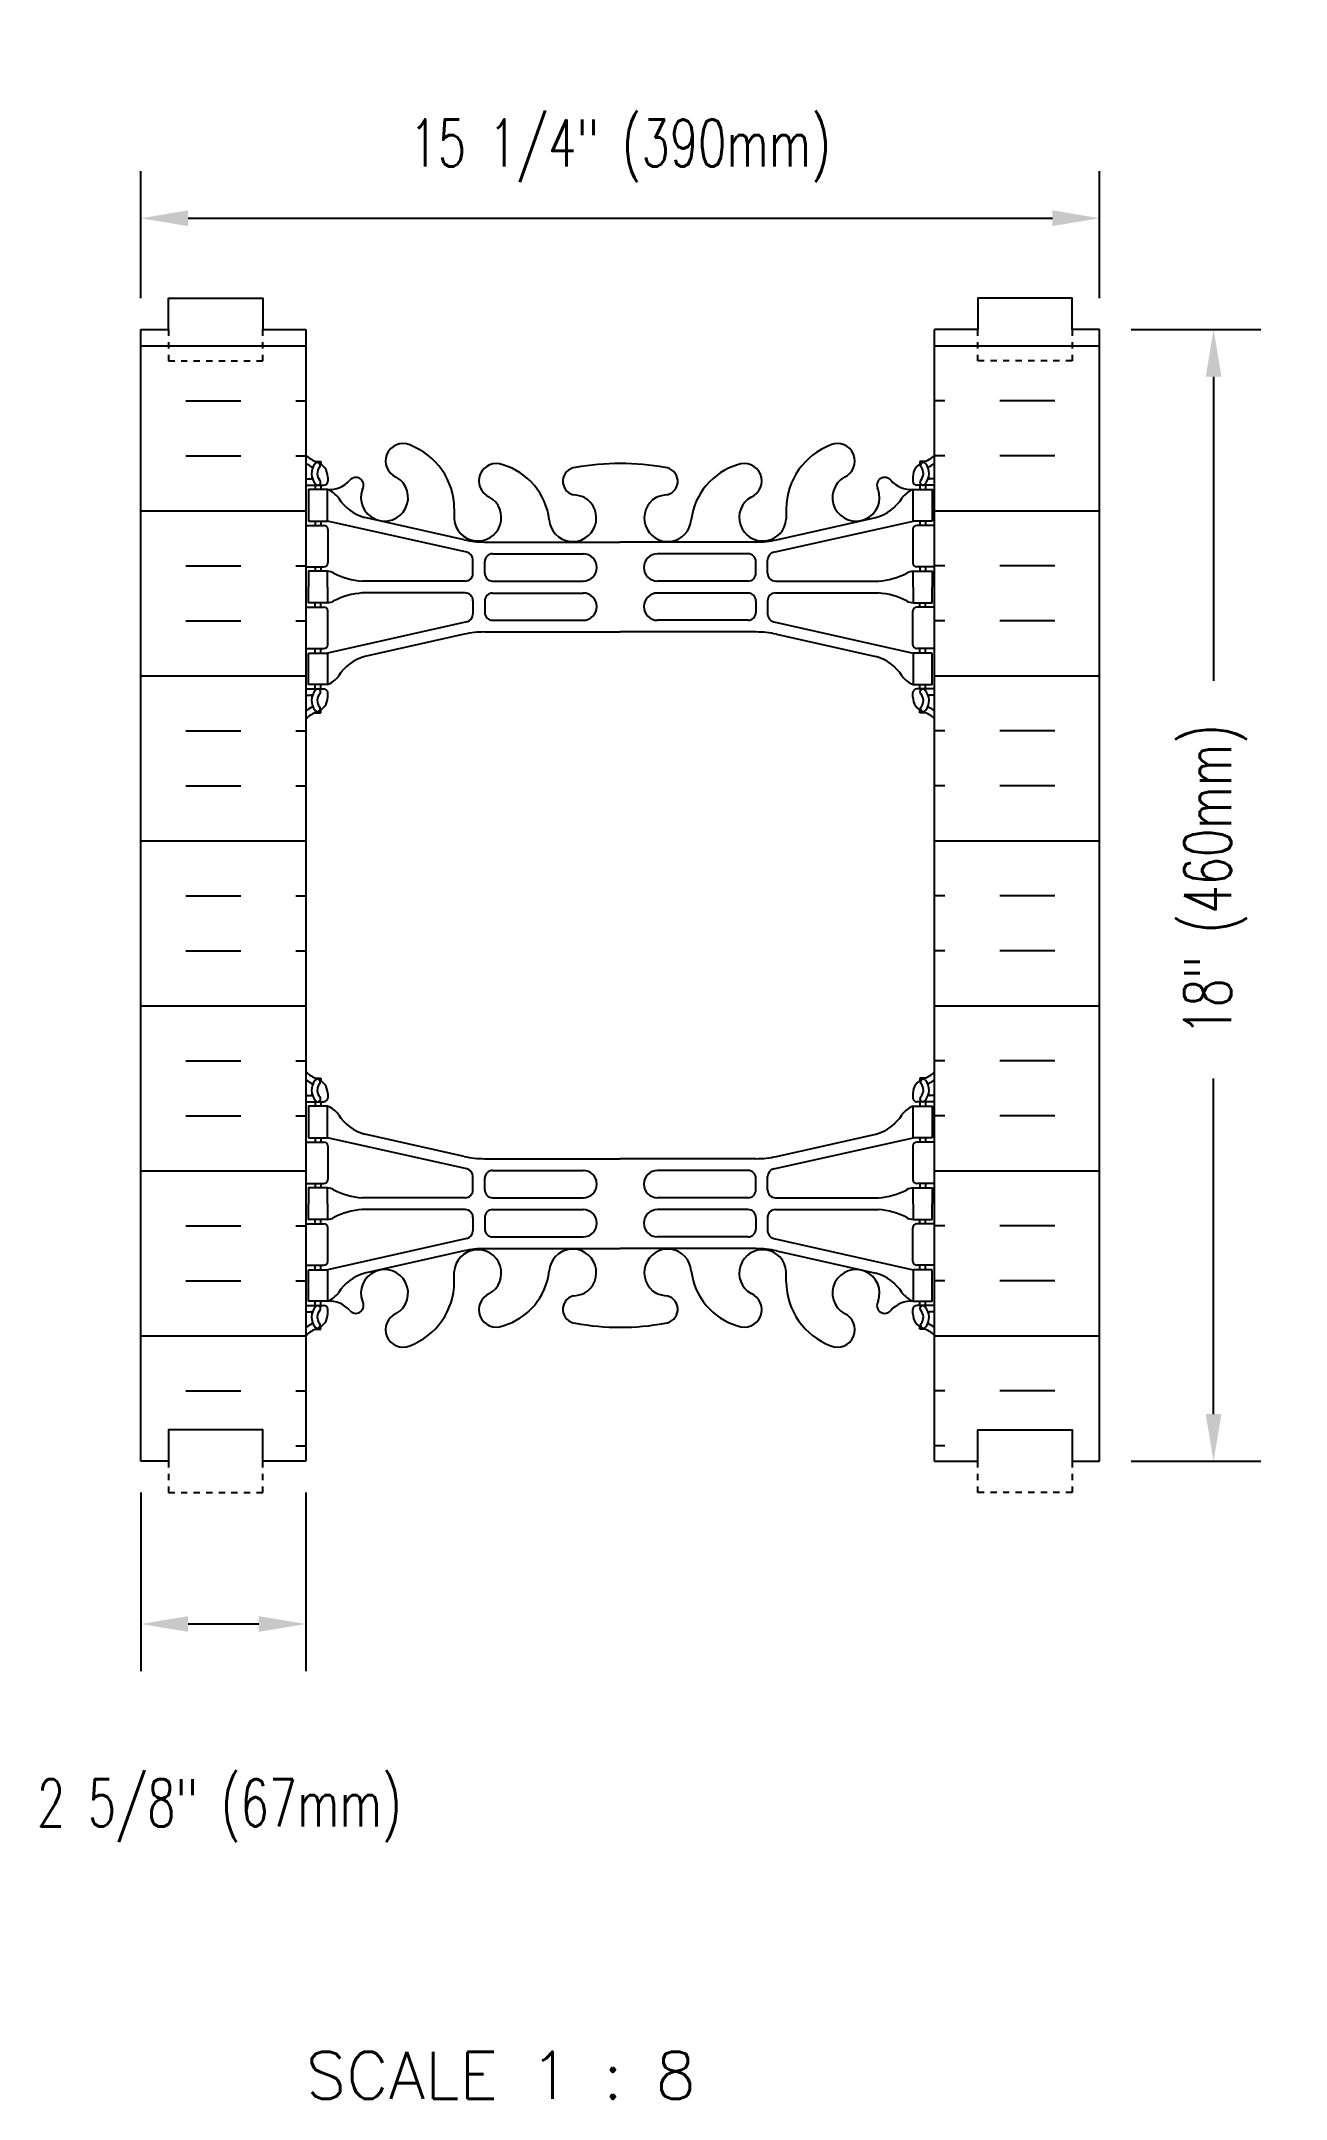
# Model space of a CAD drawing. Header units: inches. Extents: x 271 to 398, y 114 to 215.
# Drawn here: x 270.61 to 290.41, y 133 to 165.73 of the extents above.
import ezdxf

# ---------------------------------------------------------------- set-up
doc = ezdxf.new("R2010")
doc.units = ezdxf.units.IN
doc.header["$MEASUREMENT"] = 0
doc.linetypes.add('DASHED2', pattern=[0.375, 0.25, -0.125])
for name, color, linetype in [('HATCH', 12, 'Continuous'), ('line25', 2, 'Continuous'), ('LINE50', 5, 'Continuous'), ('LINE9', 9, 'Continuous'), ('TEXT', 4, 'Continuous'), ('Web_Edge', 9, 'Continuous')]:
    doc.layers.add(name, color=color, linetype=linetype)
doc.styles.add('DIM', font='romans.shx', dxfattribs={"width": 0.7})
doc.styles.add('ROMANS', font='romans.shx', dxfattribs={"height": 0.75})
doc.dimstyles.new('ext_8', dxfattribs={"dimscale": 8, "dimtxt": 0.09375, "dimasz": 0.09375, "dimexe": 0.09375, "dimexo": 0.0625, "dimgap": 0.0625, "dimtad": 1, "dimdec": 1, "dimzin": 3, "dimdsep": 46, "dimlunit": 4, "dimtxsty": 'DIM', "dimcen": 0.09, "dimdle": 0.09375, "dimclrt": 4, "dimadec": 0, "dimazin": 0, "dimtfac": 1, "dimtdec": 1, "dimtmove": 2, "dimatfit": 3, "dimfxl": 0, "dimfrac": 2, "dimtolj": 1, "dimtzin": 0, "dimarcsym": 0})

# ---------------------------------------------------------------- blocks, each defined once
blk = doc.blocks.new('*D20')
at = {"layer": 'Defpoints', "color": 0}
for p in [(287.447, 161.142), (287.447, 143.142), (289.259, 143.142)]:
    blk.add_point(p, dxfattribs=at)
at = {"layer": 'TEXT', "color": 0, "lineweight": -2}
for p, q in [((287.947, 161.142), (290.009, 161.142)), ((289.259, 160.392), (289.259, 155.555)), ((289.259, 143.892), (289.259, 149.23)), ((287.947, 143.142), (290.009, 143.142))]:
    blk.add_line(p, q, dxfattribs=at)
at = {"layer": 'TEXT', "color": 0}
for points in [[(289.134, 160.392), (289.384, 160.392), (289.259, 161.142)], [(289.134, 143.892), (289.384, 143.892), (289.259, 143.142)]]:
    blk.add_solid(points, dxfattribs=at)
at = {"layer": 'TEXT', "color": 4, "insert": (289.29, 152.392), "char_height": 0.75, "attachment_point": 5, "rotation": 90, "style": 'DIM'}
blk.add_mtext('\\A1;18" (460mm)', dxfattribs=at)
blk = doc.blocks.new('*D21')
at = {"layer": 'Defpoints', "color": 0}
for p in [(272.197, 143.142), (274.822, 143.142), (274.822, 140.553)]:
    blk.add_point(p, dxfattribs=at)
at = {"layer": 'TEXT', "color": 0, "lineweight": -2}
for p, q in [((272.197, 142.642), (272.197, 139.803)), ((274.822, 142.642), (274.822, 139.803)), ((272.947, 140.553), (274.072, 140.553))]:
    blk.add_line(p, q, dxfattribs=at)
at = {"layer": 'TEXT', "color": 0}
for points in [[(272.947, 140.678), (272.947, 140.428), (272.197, 140.553)], [(274.072, 140.678), (274.072, 140.428), (274.822, 140.553)]]:
    blk.add_solid(points, dxfattribs=at)
at = {"layer": 'TEXT', "color": 4, "insert": (273.445, 137.583), "char_height": 0.75, "attachment_point": 5, "style": 'DIM'}
blk.add_mtext('\\A1;2 5/8" (67mm)', dxfattribs=at)
blk = doc.blocks.new('*D22')
at = {"layer": 'Defpoints', "color": 0}
for p in [(287.447, 162.912), (272.197, 161.142), (287.447, 161.142)]:
    blk.add_point(p, dxfattribs=at)
at = {"layer": 'TEXT', "color": 0, "lineweight": -2}
for p, q in [((272.197, 161.642), (272.197, 163.662)), ((287.447, 161.642), (287.447, 163.662)), ((272.947, 162.912), (286.697, 162.912))]:
    blk.add_line(p, q, dxfattribs=at)
at = {"layer": 'TEXT', "color": 0}
for points in [[(272.947, 163.037), (272.947, 162.787), (272.197, 162.912)], [(286.697, 163.037), (286.697, 162.787), (287.447, 162.912)]]:
    blk.add_solid(points, dxfattribs=at)
at = {"layer": 'TEXT', "color": 4, "insert": (279.822, 163.984), "char_height": 0.75, "attachment_point": 5, "style": 'DIM'}
blk.add_mtext('\\A1;15 1/4" (390mm)', dxfattribs=at)

msp = doc.modelspace()

# ---------------------------------------------------------------- hatches: boundary and pattern name
at = {"layer": 'HATCH'}
h = msp.add_hatch(dxfattribs=at)
h.set_pattern_fill('INSUL', color=256, scale=7, style=0)
h.set_pattern_definition([(0, (-2651.3393, -253.8672), (0, 2.625), []), (0, (-2651.3393, -252.9922), (0, 2.625), [0.875, -0.875]), (0, (-2651.3393, -252.1172), (0, 2.625), [0.875, -0.875])])
h.paths.add_polyline_path([(272.197, 143.142), (272.635, 143.142), (272.635, 143.642), (274.135, 143.642), (274.135, 143.142), (274.822, 143.142), (274.822, 161.142), (274.135, 161.142), (274.135, 161.642), (272.635, 161.642), (272.635, 161.142), (272.197, 161.142)])
h = msp.add_hatch(dxfattribs=at)
h.set_pattern_fill('INSUL', color=256, scale=7, style=0)
h.set_pattern_definition([(180, (3210.984, -253.8672), (0, 2.625), []), (180, (3210.984, -252.9922), (0, 2.625), [0.875, -0.875]), (180, (3210.984, -252.1172), (0, 2.625), [0.875, -0.875])])
h.paths.add_polyline_path([(287.447, 143.142), (287.01, 143.142), (287.01, 143.642), (285.51, 143.642), (285.51, 143.142), (284.822, 143.142), (284.822, 161.142), (285.51, 161.142), (285.51, 161.642), (287.01, 161.642), (287.01, 161.142), (287.447, 161.142)])

# ---------------------------------------------------------------- linework, layer by layer
at = {"layer": 'line25'}
for p, q in [((274.822, 161.142), (274.822, 143.142)), ((284.822, 143.142), (284.822, 161.142))]:
    msp.add_line(p, q, dxfattribs=at)
at = {"layer": 'LINE50'}
for p, q in [((272.197, 143.142), (272.197, 161.142)), ((287.447, 143.142), (287.447, 161.142))]:
    msp.add_line(p, q, dxfattribs=at)
for points in [[(272.197, 161.142), (272.635, 161.142), (272.635, 161.642), (274.135, 161.642), (274.135, 161.142), (274.822, 161.142)], [(287.447, 161.142), (287.01, 161.142), (287.01, 161.642), (285.51, 161.642), (285.51, 161.142), (284.822, 161.142)], [(274.822, 143.142), (274.135, 143.142), (274.135, 143.642), (272.635, 143.642), (272.635, 143.142), (272.197, 143.142)], [(284.822, 143.142), (285.51, 143.142), (285.51, 143.642), (287.01, 143.642), (287.01, 143.142), (287.447, 143.142)]]:
    msp.add_lwpolyline(points, dxfattribs=at)
at = {"layer": 'LINE9', "linetype": 'DASHED2', "ltscale": 0.15}
for points in [[(272.635, 161.142), (272.635, 161.142), (272.635, 160.642), (274.135, 160.642), (274.135, 161.142), (274.135, 161.142)], [(287.01, 161.142), (287.01, 161.142), (287.01, 160.642), (285.51, 160.642), (285.51, 161.142), (285.51, 161.142)], [(272.635, 143.142), (272.635, 143.142), (272.635, 142.642), (274.135, 142.642), (274.135, 143.142), (274.135, 143.142)], [(287.01, 143.142), (287.01, 143.142), (287.01, 142.642), (285.51, 142.642), (285.51, 143.142), (285.51, 143.142)]]:
    msp.add_lwpolyline(points, dxfattribs=at)
at = {"layer": 'Web_Edge'}
for p, q in [((274.822, 158.766), (274.9, 158.766)), ((274.968, 159.045), (275.058, 159.045)), ((275.058, 159.045), (275.058, 159.003)), ((275.168, 158.796), (275.168, 158.729)), ((284.476, 158.796), (284.476, 158.729)), ((284.676, 159.045), (284.586, 159.045)), ((284.586, 159.045), (284.586, 159.003)), ((284.822, 158.766), (284.744, 158.766)), ((274.822, 158.666), (275.106, 158.666)), ((274.968, 158.666), (274.968, 158.596)), ((275.058, 158.666), (275.058, 158.596)), ((275.721, 158.6), (275.732, 158.622)), ((283.924, 158.6), (283.912, 158.622)), ((284.822, 158.666), (284.539, 158.666)), ((284.586, 158.666), (284.586, 158.596)), ((284.676, 158.666), (284.676, 158.596)), ((274.968, 158.096), (274.968, 158.026)), ((275.058, 158.096), (275.058, 158.026)), ((277.381, 157.6), (275.163, 158.096)), ((277.338, 157.798), (275.757, 158.151)), ((277.182, 158.29), (277.181, 158.125)), ((282.264, 157.6), (284.481, 158.096)), ((282.307, 157.798), (283.888, 158.151)), ((282.463, 158.29), (282.463, 158.125)), ((284.586, 158.096), (284.586, 158.026)), ((284.676, 158.096), (284.676, 158.026)), ((274.822, 158.026), (275.106, 158.026)), ((275.168, 157.964), (275.168, 157.429)), ((277.664, 157.762), (279.822, 157.762)), ((281.98, 157.762), (279.822, 157.762)), ((284.476, 157.964), (284.476, 157.429)), ((284.822, 158.026), (284.539, 158.026)), ((277.479, 157.265), (277.479, 157.478)), ((277.666, 157.266), (277.666, 157.45)), ((277.791, 157.575), (279.231, 157.575)), ((281.854, 157.575), (280.414, 157.575)), ((281.979, 157.266), (281.979, 157.45)), ((282.166, 157.265), (282.166, 157.478)), ((274.822, 157.366), (275.106, 157.366)), ((274.968, 157.366), (274.968, 157.296)), ((275.058, 157.366), (275.058, 157.296)), ((277.354, 157.14), (275.716, 157.14)), ((277.791, 157.141), (279.231, 157.141)), ((281.854, 157.141), (280.414, 157.141)), ((282.291, 157.14), (283.929, 157.14)), ((284.822, 157.366), (284.539, 157.366)), ((284.586, 157.366), (284.586, 157.296)), ((284.676, 157.366), (284.676, 157.296)), ((274.968, 156.726), (274.968, 156.796)), ((275.058, 156.726), (275.058, 156.796)), ((277.354, 156.952), (275.716, 156.952)), ((277.479, 156.827), (277.479, 156.615)), ((277.666, 156.826), (277.666, 156.642)), ((277.791, 156.951), (279.231, 156.951)), ((281.854, 156.951), (280.414, 156.951)), ((281.979, 156.826), (281.979, 156.642)), ((282.166, 156.827), (282.166, 156.615)), ((282.291, 156.952), (283.929, 156.952)), ((284.586, 156.726), (284.586, 156.796)), ((284.676, 156.726), (284.676, 156.796)), ((274.822, 156.726), (275.106, 156.726)), ((277.381, 156.493), (275.163, 155.996)), ((275.168, 156.129), (275.168, 156.664)), ((277.791, 156.517), (279.231, 156.517)), ((281.854, 156.517), (280.414, 156.517)), ((282.264, 156.493), (284.481, 155.996)), ((284.476, 156.129), (284.476, 156.664)), ((284.822, 156.726), (284.539, 156.726)), ((277.338, 156.295), (275.757, 155.942)), ((277.664, 156.331), (279.822, 156.331)), ((281.98, 156.331), (279.822, 156.331)), ((282.307, 156.295), (283.888, 155.942)), ((274.822, 156.066), (275.106, 156.066)), ((274.968, 155.996), (274.968, 156.066)), ((275.058, 155.996), (275.058, 156.066)), ((284.822, 156.066), (284.539, 156.066)), ((284.586, 155.996), (284.586, 156.066)), ((284.676, 155.996), (284.676, 156.066)), ((274.968, 155.426), (274.968, 155.496)), ((275.058, 155.426), (275.058, 155.496)), ((284.586, 155.426), (284.586, 155.496)), ((284.676, 155.426), (284.676, 155.496)), ((274.822, 155.426), (275.106, 155.426)), ((274.822, 155.326), (274.9, 155.326)), ((275.168, 155.296), (275.168, 155.364)), ((284.476, 155.296), (284.476, 155.364)), ((284.822, 155.426), (284.539, 155.426)), ((284.822, 155.326), (284.744, 155.326)), ((274.968, 155.047), (275.058, 155.047)), ((275.058, 155.047), (275.058, 155.089)), ((284.586, 155.047), (284.586, 155.089)), ((284.676, 155.047), (284.586, 155.047)), ((274.822, 148.958), (274.9, 148.958)), ((274.968, 149.237), (275.058, 149.237)), ((275.058, 149.237), (275.058, 149.196)), ((275.168, 148.988), (275.168, 148.921)), ((284.476, 148.988), (284.476, 148.921)), ((284.676, 149.237), (284.586, 149.237)), ((284.586, 149.237), (284.586, 149.196)), ((284.822, 148.958), (284.744, 148.958)), ((274.822, 148.858), (275.106, 148.858)), ((274.968, 148.858), (274.968, 148.788)), ((275.058, 148.858), (275.058, 148.788)), ((284.822, 148.858), (284.539, 148.858)), ((284.586, 148.858), (284.586, 148.788)), ((284.676, 148.858), (284.676, 148.788)), ((274.968, 148.288), (274.968, 148.218)), ((275.058, 148.288), (275.058, 148.218)), ((277.381, 147.792), (275.163, 148.288)), ((277.338, 147.99), (275.757, 148.343)), ((282.264, 147.792), (284.481, 148.288)), ((282.307, 147.99), (283.888, 148.343)), ((284.586, 148.288), (284.586, 148.218)), ((284.676, 148.288), (284.676, 148.218)), ((274.822, 148.218), (275.106, 148.218)), ((275.168, 148.156), (275.168, 147.621)), ((277.664, 147.954), (279.822, 147.954)), ((281.98, 147.954), (279.822, 147.954)), ((284.476, 148.156), (284.476, 147.621)), ((284.822, 148.218), (284.539, 148.218)), ((277.479, 147.458), (277.479, 147.67)), ((277.666, 147.458), (277.666, 147.642)), ((277.791, 147.767), (279.231, 147.767)), ((281.854, 147.767), (280.414, 147.767)), ((281.979, 147.458), (281.979, 147.642)), ((282.166, 147.458), (282.166, 147.67)), ((274.822, 147.558), (275.106, 147.558)), ((274.968, 147.558), (274.968, 147.488)), ((275.058, 147.558), (275.058, 147.488)), ((277.354, 147.333), (275.716, 147.333)), ((277.791, 147.333), (279.231, 147.333)), ((281.854, 147.333), (280.414, 147.333)), ((282.291, 147.333), (283.929, 147.333)), ((284.822, 147.558), (284.539, 147.558)), ((284.586, 147.558), (284.586, 147.488)), ((284.676, 147.558), (284.676, 147.488)), ((274.968, 146.918), (274.968, 146.988)), ((275.058, 146.918), (275.058, 146.988)), ((277.354, 147.144), (275.716, 147.144)), ((277.479, 147.019), (277.479, 146.807)), ((277.666, 147.019), (277.666, 146.835)), ((277.791, 147.144), (279.231, 147.144)), ((281.854, 147.144), (280.414, 147.144)), ((281.979, 147.019), (281.979, 146.835)), ((282.166, 147.019), (282.166, 146.807)), ((282.291, 147.144), (283.929, 147.144)), ((284.586, 146.918), (284.586, 146.988)), ((284.676, 146.918), (284.676, 146.988)), ((274.822, 146.918), (275.106, 146.918)), ((277.381, 146.685), (275.163, 146.188)), ((275.168, 146.321), (275.168, 146.856)), ((277.791, 146.71), (279.231, 146.71)), ((281.854, 146.71), (280.414, 146.71)), ((282.264, 146.685), (284.481, 146.188)), ((284.476, 146.321), (284.476, 146.856)), ((284.822, 146.918), (284.539, 146.918)), ((277.338, 146.487), (275.757, 146.134)), ((277.664, 146.523), (279.822, 146.523)), ((281.98, 146.523), (279.822, 146.523)), ((282.307, 146.487), (283.888, 146.134)), ((274.822, 146.258), (275.106, 146.258)), ((274.968, 146.188), (274.968, 146.258)), ((275.058, 146.188), (275.058, 146.258)), ((277.182, 145.995), (277.181, 146.16)), ((282.463, 145.995), (282.463, 146.16)), ((284.822, 146.258), (284.539, 146.258)), ((284.586, 146.188), (284.586, 146.258)), ((284.676, 146.188), (284.676, 146.258)), ((274.968, 145.618), (274.968, 145.688)), ((275.058, 145.618), (275.058, 145.688)), ((275.721, 145.684), (275.732, 145.663)), ((283.924, 145.684), (283.912, 145.663)), ((284.586, 145.618), (284.586, 145.688)), ((284.676, 145.618), (284.676, 145.688)), ((274.822, 145.618), (275.106, 145.618)), ((274.822, 145.518), (274.9, 145.518)), ((275.168, 145.488), (275.168, 145.556)), ((284.476, 145.488), (284.476, 145.556)), ((284.822, 145.618), (284.539, 145.618)), ((284.822, 145.518), (284.744, 145.518)), ((274.968, 145.24), (275.058, 145.24)), ((275.058, 145.24), (275.058, 145.281)), ((284.586, 145.24), (284.586, 145.281)), ((284.676, 145.24), (284.586, 145.24))]:
    msp.add_line(p, q, dxfattribs=at)
for points in [[(274.863, 158.096), (275.163, 158.096), (275.163, 158.596), (274.863, 158.596)], [(284.781, 158.096), (284.481, 158.096), (284.481, 158.596), (284.781, 158.596)], [(274.863, 155.996), (275.163, 155.996), (275.163, 155.496), (274.863, 155.496)], [(284.781, 155.996), (284.481, 155.996), (284.481, 155.496), (284.781, 155.496)], [(274.863, 148.288), (275.163, 148.288), (275.163, 148.788), (274.863, 148.788)], [(284.781, 148.288), (284.481, 148.288), (284.481, 148.788), (284.781, 148.788)], [(274.863, 146.188), (275.163, 146.188), (275.163, 145.688), (274.863, 145.688)], [(284.781, 146.188), (284.481, 146.188), (284.481, 145.688), (284.781, 145.688)]]:
    msp.add_lwpolyline(points, close=True, dxfattribs=at)
for points in [[(275.163, 157.046), (275.163, 157.296), (274.863, 157.296), (274.863, 157.046)], [(284.481, 157.046), (284.481, 157.296), (284.781, 157.296), (284.781, 157.046)], [(275.163, 157.046), (275.163, 156.796), (274.863, 156.796), (274.863, 157.046)], [(284.481, 157.046), (284.481, 156.796), (284.781, 156.796), (284.781, 157.046)], [(275.163, 147.238), (275.163, 147.488), (274.863, 147.488), (274.863, 147.238)], [(284.481, 147.238), (284.481, 147.488), (284.781, 147.488), (284.781, 147.238)], [(275.163, 147.238), (275.163, 146.988), (274.863, 146.988), (274.863, 147.238)], [(284.481, 147.238), (284.481, 146.988), (284.781, 146.988), (284.781, 147.238)]]:
    msp.add_lwpolyline(points, dxfattribs=at)
for centre, radius, start, end in [((275.168, 159.503), 0.5, 226.2109, 250.5288), ((276.366, 159.05), 0.277, 67.32, 247.32), ((276.09, 158.283), 1.092, 0.3332, 69.4825), ((283.554, 158.283), 1.092, 110.5175, 179.6668), ((283.278, 159.05), 0.277, 292.68, 112.68), ((284.476, 159.503), 0.5, 289.4712, 313.7878), ((275.168, 159.503), 0.6, 234.7832, 245.0748), ((274.9, 158.786), 0.0196, 269.4032, 15.4901), ((275.162, 158.851), 0.25, 140.1145, 222.4609), ((274.906, 158.94), 0.021, 343.464, 63.9957), ((275.004, 158.982), 0.045, 321.448, 139.1879), ((275.011, 158.712), 0.045, 222.4609, 42.4609), ((274.918, 158.796), 0.25, 0, 70.5288), ((275.162, 158.851), 0.16, 140.0001, 222.4609), ((275.188, 159.037), 0.441, 266.7976, 318.9873), ((275.615, 158.665), 0.125, 339.6243, 138.9873), ((276.072, 158.47), 0.375, 159.6243, 60.0685), ((277.849, 158.733), 0.277, 67.32, 247.32), ((277.665, 157.996), 1.034, 6.6669, 73.6635), ((279.128, 158.728), 0.22, 95.1835, 255.7396), ((279.805, 155.234), 3.777, 89.7394, 100.6275), ((279.84, 155.234), 3.777, 79.3725, 90.2606), ((280.516, 158.728), 0.22, 284.2604, 84.8165), ((281.979, 157.996), 1.034, 106.3365, 173.3331), ((281.795, 158.733), 0.277, 292.68, 112.68), ((283.572, 158.47), 0.375, 119.9315, 20.3757), ((284.029, 158.665), 0.125, 41.0127, 200.3757), ((284.457, 159.037), 0.441, 221.0127, 273.2024), ((284.726, 158.796), 0.25, 109.4712, 180), ((284.634, 158.712), 0.045, 137.5391, 317.5391), ((284.64, 158.982), 0.045, 40.8121, 218.552), ((284.483, 158.851), 0.16, 317.5391, 39.9999), ((284.483, 158.851), 0.25, 317.5391, 39.8855), ((284.738, 158.94), 0.021, 116.0043, 196.536), ((284.744, 158.786), 0.0196, 164.5099, 270.5968), ((284.476, 159.503), 0.6, 294.9252, 305.2168), ((275.106, 158.729), 0.0625, 270, 0), ((275.041, 158.254), 0.364, 34.9775, 70.3387), ((275.964, 158.865), 0.743, 212.7919, 253.8107), ((277.555, 158.153), 0.375, 184.2448, 60.0685), ((279.066, 158.144), 0.375, 184.2448, 60.0685), ((278.96, 157.688), 0.834, 69.3729, 82.1063), ((280.578, 158.144), 0.375, 119.9315, 355.7552), ((280.685, 157.688), 0.834, 97.8937, 110.6271), ((282.089, 158.153), 0.375, 119.9315, 355.7552), ((283.681, 158.865), 0.743, 286.1893, 327.2081), ((284.604, 158.254), 0.364, 109.6613, 145.0225), ((284.539, 158.729), 0.0625, 180, 270), ((275.106, 157.964), 0.0625, 0, 90), ((277.664, 159.262), 1.5, 257.4135, 270), ((281.98, 159.262), 1.5, 270, 282.5865), ((284.539, 157.964), 0.0625, 90, 180), ((275.106, 157.429), 0.0625, 270, 0), ((277.354, 157.478), 0.125, 0, 77.3767), ((277.791, 157.45), 0.125, 90, 180), ((279.231, 157.358), 0.217, 270, 90), ((280.414, 157.358), 0.217, 90, 270), ((281.854, 157.45), 0.125, 0, 90), ((282.291, 157.478), 0.125, 102.6233, 180), ((284.539, 157.429), 0.0625, 180, 270), ((275.159, 157.077), 0.219, 60.4937, 88.92), ((275.805, 158.307), 1.17, 242.6365, 265.6505), ((277.354, 157.265), 0.125, 270, 0), ((277.791, 157.266), 0.125, 180, 270), ((281.854, 157.266), 0.125, 270, 360), ((282.291, 157.265), 0.125, 180, 270), ((283.84, 158.307), 1.17, 274.3495, 297.3635), ((284.485, 157.077), 0.219, 91.08, 119.5063), ((275.159, 157.015), 0.219, 271.08, 299.5063), ((275.805, 155.785), 1.17, 94.3495, 117.3635), ((277.354, 156.827), 0.125, 0, 90), ((277.791, 156.826), 0.125, 90, 180), ((279.231, 156.734), 0.217, 270, 90), ((280.414, 156.734), 0.217, 90, 270), ((281.854, 156.826), 0.125, 0, 90), ((282.291, 156.827), 0.125, 90, 180), ((283.84, 155.785), 1.17, 62.6365, 85.6505), ((284.485, 157.015), 0.219, 240.4937, 268.92), ((275.106, 156.664), 0.0625, 0, 90), ((277.354, 156.615), 0.125, 282.6233, 0), ((277.791, 156.642), 0.125, 180, 270), ((281.854, 156.642), 0.125, 270, 0), ((282.291, 156.615), 0.125, 180, 257.3767), ((284.539, 156.664), 0.0625, 90, 180), ((275.106, 156.129), 0.0625, 270, 0), ((277.664, 154.831), 1.5, 90, 102.5865), ((281.98, 154.831), 1.5, 77.4135, 90), ((284.539, 156.129), 0.0625, 180, 270), ((275.964, 155.228), 0.743, 106.1893, 147.2081), ((283.681, 155.228), 0.743, 32.7919, 73.8107), ((275.041, 155.839), 0.364, 289.6613, 325.0225), ((284.604, 155.839), 0.364, 214.9775, 250.3387), ((275.168, 154.589), 0.6, 114.9252, 125.2168), ((274.9, 155.307), 0.0196, 344.5099, 90.5968), ((275.162, 155.242), 0.25, 137.5391, 219.8855), ((274.906, 155.152), 0.021, 296.0043, 16.536), ((275.004, 155.111), 0.045, 220.8121, 38.552), ((275.011, 155.38), 0.045, 317.5391, 137.5391), ((275.162, 155.242), 0.16, 137.5391, 219.9999), ((274.918, 155.296), 0.25, 289.4712, 360), ((275.106, 155.364), 0.0625, 360, 90), ((284.539, 155.364), 0.0625, 90, 180), ((284.726, 155.296), 0.25, 180, 250.5288), ((284.634, 155.38), 0.045, 42.4609, 222.4609), ((284.64, 155.111), 0.045, 141.448, 319.1879), ((284.483, 155.242), 0.16, 320.0001, 42.4609), ((284.483, 155.242), 0.25, 320.1145, 42.4609), ((284.738, 155.152), 0.021, 163.464, 243.9957), ((284.744, 155.307), 0.0196, 89.4032, 195.4901), ((284.476, 154.589), 0.6, 54.7842, 65.0748), ((275.168, 154.589), 0.5, 109.4712, 133.7891), ((284.476, 154.589), 0.5, 46.2122, 70.5288), ((275.168, 149.696), 0.5, 226.2109, 250.5288), ((284.476, 149.696), 0.5, 289.4712, 313.7878), ((275.168, 149.696), 0.6, 234.7832, 245.0748), ((274.9, 148.978), 0.0196, 269.4032, 15.4901), ((275.162, 149.043), 0.25, 140.1145, 222.4609), ((274.906, 149.133), 0.021, 343.464, 63.9957), ((275.004, 149.174), 0.045, 321.448, 139.1879), ((275.011, 148.905), 0.045, 222.4609, 42.4609), ((274.918, 148.988), 0.25, 0, 70.5288), ((275.162, 149.043), 0.16, 140.0001, 222.4609), ((275.106, 148.921), 0.0625, 270, 0), ((284.726, 148.988), 0.25, 109.4712, 180), ((284.539, 148.921), 0.0625, 180, 270), ((284.634, 148.905), 0.045, 137.5391, 317.5391), ((284.64, 149.174), 0.045, 40.8121, 218.552), ((284.483, 149.043), 0.16, 317.5391, 39.9999), ((284.483, 149.043), 0.25, 317.5391, 39.8855), ((284.738, 149.133), 0.021, 116.0043, 196.536), ((284.744, 148.978), 0.0196, 164.5099, 270.5968), ((284.476, 149.696), 0.6, 294.9252, 305.2158), ((275.041, 148.446), 0.364, 34.9775, 70.3387), ((275.964, 149.057), 0.743, 212.7919, 253.8107), ((283.681, 149.057), 0.743, 286.1893, 327.2081), ((284.604, 148.446), 0.364, 109.6613, 145.0225), ((275.106, 148.156), 0.0625, 0, 90), ((277.664, 149.454), 1.5, 257.4135, 270), ((281.98, 149.454), 1.5, 270, 282.5865), ((284.539, 148.156), 0.0625, 90, 180), ((275.106, 147.621), 0.0625, 270, 0), ((277.354, 147.67), 0.125, 0, 77.3767), ((277.791, 147.642), 0.125, 90, 180), ((279.231, 147.55), 0.217, 270, 90), ((280.414, 147.55), 0.217, 90, 270), ((281.854, 147.642), 0.125, 0, 90), ((282.291, 147.67), 0.125, 102.6233, 180), ((284.539, 147.621), 0.0625, 180, 270), ((275.159, 147.27), 0.219, 60.4937, 88.92), ((275.805, 148.499), 1.17, 242.6365, 265.6505), ((277.354, 147.458), 0.125, 270, 0), ((277.791, 147.458), 0.125, 180, 270), ((281.854, 147.458), 0.125, 270, 360), ((282.291, 147.458), 0.125, 180, 270), ((283.84, 148.499), 1.17, 274.3495, 297.3635), ((284.485, 147.27), 0.219, 91.08, 119.5063), ((275.159, 147.207), 0.219, 271.08, 299.5063), ((275.805, 145.978), 1.17, 94.3495, 117.3635), ((277.354, 147.019), 0.125, 0, 90), ((277.791, 147.019), 0.125, 90, 180), ((279.231, 146.927), 0.217, 270, 90), ((280.414, 146.927), 0.217, 90, 270), ((281.854, 147.019), 0.125, 0, 90), ((282.291, 147.019), 0.125, 90, 180), ((283.84, 145.978), 1.17, 62.6365, 85.6505), ((284.485, 147.207), 0.219, 240.4937, 268.92), ((275.106, 146.856), 0.0625, 0, 90), ((277.354, 146.807), 0.125, 282.6233, 0), ((277.791, 146.835), 0.125, 180, 270), ((281.854, 146.835), 0.125, 270, 0), ((282.291, 146.807), 0.125, 180, 257.3767), ((284.539, 146.856), 0.0625, 90, 180), ((275.106, 146.321), 0.0625, 270, 0), ((277.555, 146.132), 0.375, 299.9315, 175.7552), ((277.664, 145.023), 1.5, 90, 102.5865), ((279.066, 146.141), 0.375, 299.9315, 175.7552), ((280.578, 146.141), 0.375, 4.2448, 240.0685), ((282.089, 146.132), 0.375, 4.2448, 240.0685), ((281.98, 145.023), 1.5, 77.4135, 90), ((284.539, 146.321), 0.0625, 180, 270), ((275.964, 145.42), 0.743, 106.1893, 147.2081), ((276.072, 145.815), 0.375, 299.9315, 200.3757), ((276.09, 146.001), 1.092, 290.5175, 359.6668), ((277.665, 146.288), 1.034, 286.3365, 353.3331), ((281.979, 146.288), 1.034, 186.6669, 253.6635), ((283.554, 146.001), 1.092, 180.3332, 249.4825), ((283.572, 145.815), 0.375, 339.6243, 240.0685), ((283.681, 145.42), 0.743, 32.7919, 73.8107), ((275.041, 146.031), 0.364, 289.6613, 325.0225), ((275.188, 145.248), 0.441, 41.0127, 93.2024), ((275.615, 145.619), 0.125, 221.0127, 20.3757), ((277.849, 145.552), 0.277, 112.68, 292.68), ((279.128, 145.557), 0.22, 104.2604, 264.8165), ((278.96, 146.596), 0.834, 277.8937, 290.6271), ((280.685, 146.596), 0.834, 249.3729, 262.1063), ((280.516, 145.557), 0.22, 275.1835, 75.7396), ((281.795, 145.552), 0.277, 247.32, 67.32), ((284.029, 145.619), 0.125, 159.6243, 318.9873), ((284.457, 145.248), 0.441, 86.7976, 138.9873), ((284.604, 146.031), 0.364, 214.9775, 250.3387), ((275.168, 144.781), 0.6, 114.9252, 125.2168), ((274.9, 145.499), 0.0196, 344.5099, 90.5968), ((275.162, 145.434), 0.25, 137.5391, 219.8855), ((274.906, 145.344), 0.021, 296.0043, 16.536), ((275.004, 145.303), 0.045, 220.8121, 38.552), ((275.011, 145.572), 0.045, 317.5391, 137.5391), ((275.162, 145.434), 0.16, 137.5391, 219.9999), ((274.918, 145.488), 0.25, 289.4712, 360), ((275.106, 145.556), 0.0625, 360, 90), ((276.366, 145.234), 0.277, 112.68, 292.68), ((279.805, 149.05), 3.777, 259.3725, 270.2606), ((279.84, 149.05), 3.777, 269.7394, 280.6275), ((283.278, 145.234), 0.277, 247.32, 67.32), ((284.539, 145.556), 0.0625, 90, 180), ((284.726, 145.488), 0.25, 180, 250.5288), ((284.634, 145.572), 0.045, 42.4609, 222.4609), ((284.64, 145.303), 0.045, 141.448, 319.1879), ((284.483, 145.434), 0.16, 320.0001, 42.4609), ((284.483, 145.434), 0.25, 320.1145, 42.4609), ((284.738, 145.344), 0.021, 163.464, 243.9957), ((284.744, 145.499), 0.0196, 89.4032, 195.4901), ((284.476, 144.781), 0.6, 54.7832, 65.0748), ((275.168, 144.781), 0.5, 109.4712, 133.7891), ((284.476, 144.781), 0.5, 46.2122, 70.5288)]:
    msp.add_arc(centre, radius, start, end, dxfattribs=at)
for points in [[(277.666, 157.271), (277.666, 157.445)], [(281.979, 157.271), (281.979, 157.445)], [(277.666, 156.821), (277.666, 156.647)], [(281.979, 156.821), (281.979, 156.647)], [(277.666, 147.463), (277.666, 147.637)], [(281.979, 147.463), (281.979, 147.637)], [(277.666, 147.014), (277.666, 146.84)], [(281.979, 147.014), (281.979, 146.84)]]:
    msp.add_open_spline(points, degree=1, dxfattribs=at)

# ---------------------------------------------------------------- texts
at = {"layer": 'TEXT', "insert": (274.82, 133.75), "char_height": 0.75, "width": 18.75747, "attachment_point": 1, "style": 'ROMANS'}
msp.add_mtext('SCALE 1 : 8', dxfattribs=at)

# ---------------------------------------------------------------- dimensions: what is measured, and where the dimension line sits
at = {"layer": 'TEXT'}
dim = msp.add_linear_dim(base=(287.447, 162.912), p1=(272.197, 161.142), p2=(287.447, 161.142), text='15 1/4" (390mm)', dimstyle='ext_8', dxfattribs=at)
dim.commit()
dim.dimension.update_dxf_attribs({"geometry": '*D22', "text_midpoint": (279.822, 163.984)})
dim = msp.add_linear_dim(base=(289.259, 143.142), p1=(287.447, 161.142), p2=(287.447, 143.142), angle=90, text='18" (460mm)', dimstyle='ext_8', dxfattribs=at)
dim.commit()
dim.dimension.update_dxf_attribs({"geometry": '*D20', "text_midpoint": (289.29, 152.392), "dimtype": 160})
dim = msp.add_linear_dim(base=(274.822, 140.553), p1=(272.197, 143.142), p2=(274.822, 143.142), text='2 5/8" (67mm)', dimstyle='ext_8', dxfattribs=at)
dim.commit()
dim.dimension.update_dxf_attribs({"geometry": '*D21', "text_midpoint": (273.445, 137.583), "dimtype": 160})

doc.saveas('drawing.dxf')
